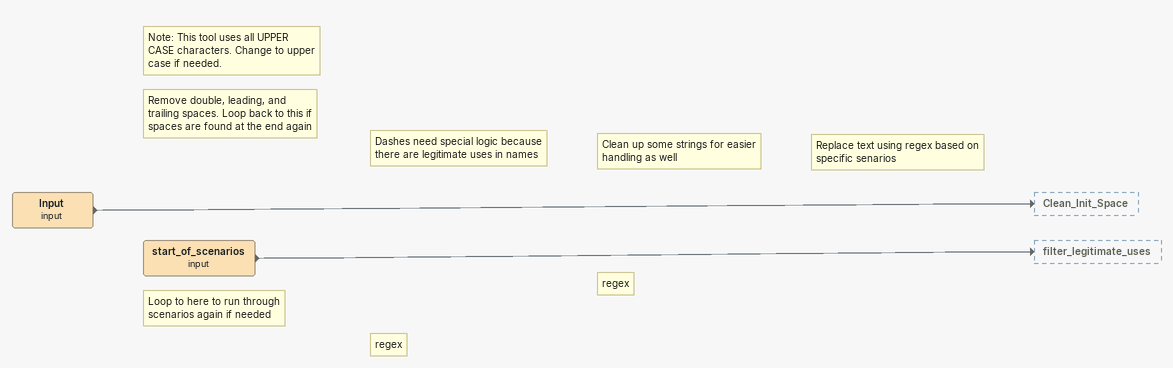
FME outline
Note: Note: This tool uses all UPPER CASE characters. Change to upper case if needed.
Input (input)
    -> Clean_Init_Space
Note: Remove double, leading, and trailing spaces. Loop back to this if spaces are found at the end again
Note: Loop to here to run through scenarios again if needed
Note: Dashes need special logic because there are legitimate uses in names
Note: regex
Note: Clean up some strings for easier handling as well
Note: regex
Note: Replace text using regex based on specific senarios
start_of_scenarios (input)
    -> filter_legitimate_uses
